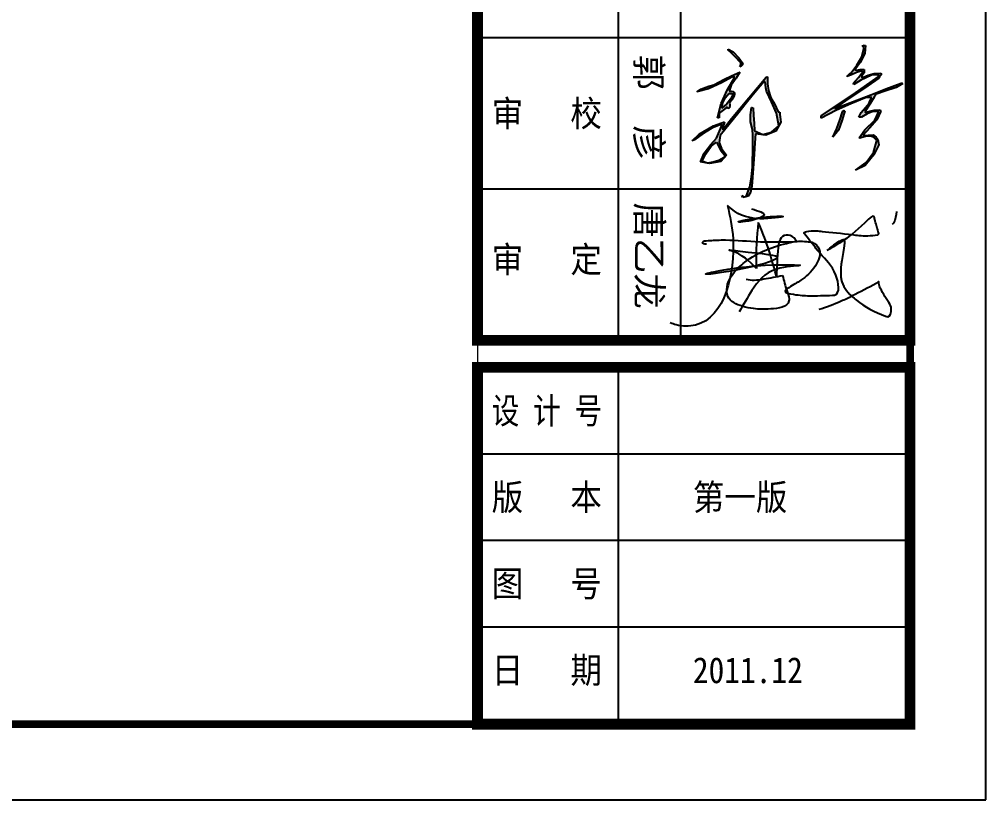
# Model space of a CAD drawing. Extents: x 1117549 to 1295333, y -232649 to -190649.
# Drawn here: x 1199885 to 1206268, y -232649 to -227493 of the extents above; entities that cross this region are included whole.
import ezdxf

# ---------------------------------------------------------------- set-up
doc = ezdxf.new("R2010")
doc.units = 0
doc.header["$LTSCALE"] = 1000
doc.header["$MEASUREMENT"] = 0
doc.layers.get('0').update_dxf_attribs({"linetype": 'CONTINUOUS'})
doc.layers.add('hz', color=254, linetype='CONTINUOUS', lineweight=0)
doc.layers.add('图框', color=9, linetype='CONTINUOUS', lineweight=0)
for name, color, linetype in [('LINE01', 7, 'CONTINUOUS'), ('OUTLINE', 7, 'CONTINUOUS'), ('PUB_TITLE', 4, 'CONTINUOUS'), ('图层1', 6, 'CONTINUOUS')]:
    doc.layers.add(name, color=color, linetype=linetype)
doc.styles.add('TUQIAN', font='SIMHEI.TTF', dxfattribs={"width": 1.2})
doc.styles.add('TUQIAN2', font='SIMHEI.TTF', dxfattribs={"width": 1.2})

# ---------------------------------------------------------------- blocks, each defined once
blk = doc.blocks.new('A$C754253B3')
at = {"layer": 'LINE01'}
for points in [[(365.8, 770.7), (400.9, 558.1), (160.5, 6.3), (37.3, 8), (0, 20.9)], [(518.3, 749.1), (599, 708.9), (560.9, 687.6), (435, 665.9), (591.2, 696.1), (720.6, 700.4), (572.1, 686.7), (370.1, 766.7), (365.8, 770.7)], [(717.2, 323.1), (745, 227), (758.9, 174.7), (757.8, 160.8), (641.3, 109.5), (532.3, 111.7), (460.7, 126.6), (367.8, 189.6), (362.4, 249.4), (436.2, 373.7), (476.8, 409.6), (761, 533.5), (793.1, 539.9), (894.6, 537.7), (906.3, 535.6), (951.2, 490.7), (926.7, 385.3), (833.7, 293.2), (756.6, 245.4), (733.2, 224.9), (786.7, 203.5), (887, 194.4), (1036, 197.2), (1048.8, 198.3), (1057.4, 326.4), (956.9, 464.2), (924.9, 503.7), (857.6, 590.2), (855.4, 593.4), (885.3, 607.3), (969.8, 605.1), (1163.2, 584.8), (1203.8, 579.5), (1324.5, 583.8), (1328.8, 584.8), (1328.9, 603.1), (1306.8, 681.9), (1299, 701.4), (1266.9, 683.2), (1105.5, 546.5), (1002.9, 483.5)], [(1444.3, 733.4), (1426.1, 658.6), (1418.6, 649)], [(562.2, 662.8), (549.4, 389.5), (550.5, 368.1)], [(677.6, 320), (613.5, 533.6), (562.2, 662.8)], [(810.1, 539.9), (766.3, 579.4), (716.1, 572), (693.7, 530.3), (689.4, 500.4), (677.6, 320)], [(1002.9, 483.5), (1079.9, 542), (1109.8, 551.6), (1112, 529.2), (1089.5, 323.1), (1092.7, 297.5), (1159, 191.8), (1188.9, 166.1), (1375.9, 63.6), (1390.9, 60.4), (1412.2, 108.5), (1396.2, 150.1), (1336.3, 256.2), (1332.3, 273), (1331.4, 282.4), (1315, 271.9)], [(231, 522.9), (206.4, 533.5), (219.2, 544.2), (229.3, 545.8), (325, 550.6), (541.9, 541), (810.1, 539.9)], [(550.5, 368.1), (389.1, 481.3), (378.4, 484.5), (445.8, 479.2), (683, 435.4), (520.6, 378.8), (227.9, 332.3), (550.5, 385.2), (827.3, 387.2), (677.6, 363.8), (521.6, 227.2), (440.4, 91.4)], [(484.2, 299.6), (535.5, 294.3), (598.6, 301.7), (717.2, 323.1)], [(1315, 271.9), (1162.2, 192.8), (1091.9, 158.7), (949.5, 105.3)]]:
    blk.add_spline(points, degree=3, dxfattribs=at)
blk = doc.blocks.new('NAMET')
at = {"xscale": 1.440000000002328, "yscale": 1.440000000002328, "zscale": 1.44}
blk.add_blockref('A$C754253B3', (112378.4, 218756.2), dxfattribs=at)
blk = doc.blocks.new('A$C41EB7D08')
blk.add_blockref('NAMET', (-112378.4, -218786.3))
blk = doc.blocks.new('A$C6D983058')
at = {"layer": '图层1', "ltscale": 4}
h = blk.add_hatch(color=256, dxfattribs=at)
h.paths.add_polyline_path([(7.776, 2.664), (7.744, 2.64), (7.712, 2.618), (7.68, 2.6), (7.71, 2.651), (7.73, 2.717), (7.712, 2.816), (7.229, 2.958), (6.747, 2.994), (6.28, 2.992), (5.222, 2.917), (4.757, 2.875), (4.488, 2.832), (4.119, 2.703), (3.788, 2.679), (3.44, 2.704), (3.44, 2.728), (3.44, 2.752), (3.44, 2.776), (3.808, 2.832), (4.176, 2.888), (4.544, 2.944), (4.68, 3.347), (4.525, 3.749), (4.192, 4.088), (3.596, 3.922), (3.081, 3.633), (2.592, 3.344), (2.442, 3.306), (2.296, 3.272), (2.152, 3.24), (2.152, 3.216), (2.152, 3.194), (2.152, 3.176), (2.704, 2.802), (3.256, 2.431), (3.808, 2.06), (4.36, 1.69), (4.912, 1.32), (5.246, 1.303), (5.527, 1.441), (5.824, 1.712), (6.151, 1.457), (6.281, 0.93), (6.24, 0.488), (5.808, 0.623), (5.378, 0.905), (5.048, 1.152), (4.59, 1.303), (4.41, 1.355), (4.352, 1.352), (4.583, 0.892), (4.886, 0.495), (5.224, 0.12), (5.24, 0.08), (5.256, 0.04), (5.272, 0), (4.928, 0.316), (4.464, 0.956), (4.232, 1.464), (4.346, 1.44), (4.464, 1.416), (4.584, 1.392), (4.584, 1.402), (4.584, 1.416), (4.584, 1.432), (4.051, 1.797), (3.518, 2.162), (2.986, 2.528), (2.453, 2.895), (1.92, 3.264), (1.914, 3.282), (1.912, 3.304), (1.912, 3.328), (2.238, 3.357), (2.554, 3.432), (2.896, 3.584), (3.17, 3.775), (3.334, 3.881), (3.528, 3.992), (3.53, 4.016), (3.536, 4.042), (3.544, 4.072), (3.648, 4.08), (3.768, 4.106), (3.888, 4.136), (4.008, 4.168), (4.46, 3.963), (4.703, 3.498), (4.68, 3), (5.111, 3.004), (5.66, 3.021), (6.347, 3.039), (7.192, 3.048), (7.498, 2.998), (7.689, 2.906)])
h.paths.add_polyline_path([(3.592, 1.28), (3.318, 1.313), (3.061, 1.407), (2.856, 1.552), (2.856, 1.624), (2.856, 1.696), (2.856, 1.768), (3.13, 1.661), (3.371, 1.499)], flags=17)
h.paths.add_polyline_path([(4.072, 1.12), (3.372, 1.226), (2.676, 1.476), (2.056, 1.768), (2.056, 1.73), (2.056, 1.696), (2.056, 1.664), (2.378, 1.157), (2.726, 0.563), (2.92, 0.024), (2.766, 0.209), (2.599, 0.567), (2.504, 0.8), (2.195, 1.298), (2.013, 1.609), (1.8, 2), (2.095, 1.838), (2.455, 1.634), (2.744, 1.568), (2.742, 1.658), (2.757, 1.736), (2.824, 1.848), (2.985, 1.803), (3.151, 1.725), (3.328, 1.632), (3.379, 1.654), (3.435, 1.66), (3.544, 1.656), (3.56, 1.624), (3.576, 1.594), (3.592, 1.568), (3.562, 1.554), (3.536, 1.544), (3.512, 1.536), (3.624, 1.416), (3.736, 1.298), (3.848, 1.184), (3.92, 1.186), (3.994, 1.192), (4.072, 1.2), (4.072, 1.17), (4.072, 1.144)])
h.paths.add_polyline_path([(6.28, 0.824), (6.25, 0.736), (6.224, 0.648), (6.2, 0.56), (5.844, 0.705), (5.455, 0.935), (5.232, 1.176), (5.424, 1.284), (5.618, 1.42), (5.816, 1.608), (5.856, 1.608), (5.898, 1.608), (5.944, 1.608), (6.106, 1.355), (6.209, 1.098)], flags=17)
h.paths.add_polyline_path([(1.536, 1.968), (1.47, 1.996), (1.42, 2.007), (1.344, 2.008), (1.052, 1.674), (0.911, 1.502), (0.8, 1.344), (0.784, 1.344), (0.768, 1.344), (0.752, 1.344), (0.859, 1.584), (1.109, 1.885), (1.392, 2.12), (1.467, 2.066), (1.504, 2.027)])
h.paths.add_polyline_path([(3.233, 6.731), (3.648, 6.065), (3.544, 6.057), (3.129, 6.576), (2.717, 7.092), (2.302, 7.606), (1.878, 8.115), (1.44, 8.617), (1.408, 8.633), (1.376, 8.649), (1.344, 8.665), (1.384, 8.293), (1.677, 7.809), (1.904, 7.489), (1.888, 7.476), (1.874, 7.466), (1.864, 7.457), (1.729, 7.55), (1.533, 7.695), (1.28, 7.857), (1.258, 7.849), (1.24, 7.841), (1.224, 7.833), (1.322, 7.566), (1.452, 7.344), (1.56, 7.129), (1.451, 7.206), (1.399, 7.253), (1.36, 7.313), (0.966, 7.558), (0.552, 7.754), (0.12, 7.833), (0.068, 7.777), (0.036, 7.756), (0, 7.753), (0, 7.794), (0, 7.836), (0, 7.881), (0.379, 7.879), (0.832, 7.692), (1.2, 7.481), (1.216, 7.581), (1.173, 7.729), (1.152, 7.913), (1.202, 7.921), (1.256, 7.929), (1.312, 7.937), (1.383, 7.886), (1.454, 7.84), (1.552, 7.841), (1.401, 8.131), (1.295, 8.406), (1.256, 8.737), (1.272, 8.746), (1.29, 8.756), (1.312, 8.769), (1.37, 8.729), (1.432, 8.689), (1.496, 8.649), (1.912, 8.161), (2.322, 7.66), (2.729, 7.159), (3.136, 6.665), (3.076, 6.806), (2.901, 7.169), (2.641, 7.698), (2.325, 8.341), (1.984, 9.041), (1.648, 9.745), (1.65, 9.772), (1.656, 9.802), (1.664, 9.833), (1.875, 9.521), (2.104, 8.991), (2.272, 8.593), (2.428, 8.51), (2.724, 8.365), (3.168, 8.121), (3.176, 8.13), (3.186, 8.14), (3.2, 8.153), (3.11, 8.366), (3.048, 8.571), (3.016, 8.841), (3.032, 8.858), (3.05, 8.876), (3.072, 8.897), (3.496, 8.734), (3.917, 8.437), (4.304, 8.129), (4.3, 8.21), (4.271, 8.38), (4.24, 8.625), (4.326, 8.779), (4.44, 8.872), (4.68, 8.929), (5.179, 8.74), (5.736, 8.37), (6, 7.929), (5.58, 8.398), (5.079, 8.706), (4.488, 8.817), (4.338, 8.652), (4.31, 8.509), (4.32, 8.321), (4.415, 8.095), (4.446, 8.004), (4.44, 7.969), (4.024, 8.21), (3.523, 8.636), (3.096, 8.801), (3.134, 8.476), (3.248, 8.247), (3.44, 7.985), (3.442, 7.946), (3.448, 7.908), (3.456, 7.873), (3.218, 7.96), (2.955, 8.141), (2.744, 8.297), (2.642, 8.33), (2.544, 8.364), (2.448, 8.401), (2.456, 8.313), (2.466, 8.225), (2.48, 8.137), (2.847, 7.43)])
h.paths.add_polyline_path([(4.52, 6.705), (4.089, 6.854), (3.671, 6.97), (3.256, 7.065), (3.234, 7.081), (3.216, 7.097), (3.2, 7.113), (3.2, 7.13), (3.202, 7.148), (3.208, 7.169), (3.642, 7.076), (4.155, 6.948)], flags=17)
at = {"layer": 'OUTLINE', "color": 7, "linetype": 'Continuous'}
for p, q in [((1.648, 9.745), (1.65, 9.772)), ((1.984, 9.041), (1.648, 9.745)), ((1.65, 9.772), (1.656, 9.802)), ((1.656, 9.802), (1.664, 9.833)), ((1.664, 9.833), (1.875, 9.521)), ((1.875, 9.521), (2.104, 8.991)), ((2.325, 8.341), (1.984, 9.041)), ((2.104, 8.991), (2.272, 8.593)), ((3.016, 8.841), (3.032, 8.858)), ((3.048, 8.571), (3.016, 8.841)), ((3.032, 8.858), (3.05, 8.876)), ((3.05, 8.876), (3.072, 8.897)), ((3.072, 8.897), (3.496, 8.734)), ((3.523, 8.636), (3.096, 8.801)), ((3.096, 8.801), (3.134, 8.476)), ((4.326, 8.779), (4.44, 8.872)), ((4.488, 8.817), (4.338, 8.652)), ((4.44, 8.872), (4.68, 8.929)), ((5.079, 8.706), (4.488, 8.817)), ((4.68, 8.929), (5.179, 8.74)), ((1.256, 8.737), (1.272, 8.746)), ((1.295, 8.406), (1.256, 8.737)), ((1.272, 8.746), (1.29, 8.756)), ((1.29, 8.756), (1.312, 8.769)), ((1.401, 8.131), (1.295, 8.406)), ((1.312, 8.769), (1.37, 8.729)), ((1.376, 8.649), (1.344, 8.665)), ((1.344, 8.665), (1.384, 8.293)), ((1.37, 8.729), (1.432, 8.689)), ((1.408, 8.633), (1.376, 8.649)), ((1.44, 8.617), (1.408, 8.633)), ((1.432, 8.689), (1.496, 8.649)), ((1.878, 8.115), (1.44, 8.617)), ((1.496, 8.649), (1.912, 8.161)), ((2.272, 8.593), (2.428, 8.51)), ((2.641, 7.698), (2.325, 8.341)), ((2.428, 8.51), (2.724, 8.365)), ((2.544, 8.364), (2.448, 8.401)), ((2.448, 8.401), (2.456, 8.313)), ((2.642, 8.33), (2.544, 8.364)), ((2.724, 8.365), (3.168, 8.121)), ((3.11, 8.366), (3.048, 8.571)), ((3.2, 8.153), (3.11, 8.366)), ((3.134, 8.476), (3.248, 8.247)), ((3.496, 8.734), (3.917, 8.437)), ((4.024, 8.21), (3.523, 8.636)), ((3.917, 8.437), (4.304, 8.129)), ((4.24, 8.625), (4.326, 8.779)), ((4.271, 8.38), (4.24, 8.625)), ((4.3, 8.21), (4.271, 8.38)), ((4.338, 8.652), (4.31, 8.509)), ((4.31, 8.509), (4.32, 8.321)), ((5.58, 8.398), (5.079, 8.706)), ((5.179, 8.74), (5.736, 8.37)), ((6, 7.929), (5.58, 8.398)), ((5.736, 8.37), (6, 7.929)), ((0, 7.836), (0, 7.881)), ((0, 7.881), (0.379, 7.879)), ((0.379, 7.879), (0.832, 7.692)), ((1.152, 7.913), (1.202, 7.921)), ((1.173, 7.729), (1.152, 7.913)), ((1.202, 7.921), (1.256, 7.929)), ((1.256, 7.929), (1.312, 7.937)), ((1.312, 7.937), (1.383, 7.886)), ((1.383, 7.886), (1.454, 7.84)), ((1.384, 8.293), (1.677, 7.809)), ((1.552, 7.841), (1.401, 8.131)), ((2.302, 7.606), (1.878, 8.115)), ((1.912, 8.161), (2.322, 7.66)), ((2.456, 8.313), (2.466, 8.225)), ((2.466, 8.225), (2.48, 8.137)), ((2.48, 8.137), (2.847, 7.43)), ((2.744, 8.297), (2.642, 8.33)), ((2.955, 8.141), (2.744, 8.297)), ((3.218, 7.96), (2.955, 8.141)), ((3.168, 8.121), (3.176, 8.13)), ((3.176, 8.13), (3.186, 8.14)), ((3.186, 8.14), (3.2, 8.153)), ((3.456, 7.873), (3.218, 7.96)), ((3.248, 8.247), (3.44, 7.985)), ((3.44, 7.985), (3.442, 7.946)), ((3.442, 7.946), (3.448, 7.908)), ((3.448, 7.908), (3.456, 7.873)), ((4.44, 7.969), (4.024, 8.21)), ((4.304, 8.129), (4.3, 8.21)), ((4.32, 8.321), (4.415, 8.095)), ((4.415, 8.095), (4.446, 8.004)), ((4.446, 8.004), (4.44, 7.969)), ((0, 7.794), (0, 7.836)), ((0, 7.753), (0, 7.794)), ((0.036, 7.756), (0, 7.753)), ((0.068, 7.777), (0.036, 7.756)), ((0.12, 7.833), (0.068, 7.777)), ((0.552, 7.754), (0.12, 7.833)), ((0.966, 7.558), (0.552, 7.754)), ((0.832, 7.692), (1.2, 7.481)), ((1.36, 7.313), (0.966, 7.558)), ((1.216, 7.581), (1.173, 7.729)), ((1.2, 7.481), (1.216, 7.581)), ((1.24, 7.841), (1.224, 7.833)), ((1.224, 7.833), (1.322, 7.566)), ((1.258, 7.849), (1.24, 7.841)), ((1.28, 7.857), (1.258, 7.849)), ((1.533, 7.695), (1.28, 7.857)), ((1.322, 7.566), (1.452, 7.344)), ((1.454, 7.84), (1.552, 7.841)), ((1.729, 7.55), (1.533, 7.695)), ((1.677, 7.809), (1.904, 7.489)), ((1.864, 7.457), (1.729, 7.55)), ((1.874, 7.466), (1.864, 7.457)), ((1.888, 7.476), (1.874, 7.466)), ((1.904, 7.489), (1.888, 7.476)), ((2.717, 7.092), (2.302, 7.606)), ((2.322, 7.66), (2.729, 7.159)), ((2.901, 7.169), (2.641, 7.698)), ((2.847, 7.43), (3.233, 6.731)), ((1.399, 7.253), (1.36, 7.313)), ((1.451, 7.206), (1.399, 7.253)), ((1.56, 7.129), (1.451, 7.206)), ((1.452, 7.344), (1.56, 7.129)), ((3.129, 6.576), (2.717, 7.092)), ((2.729, 7.159), (3.136, 6.665)), ((3.076, 6.806), (2.901, 7.169)), ((3.2, 7.13), (3.202, 7.148)), ((3.2, 7.113), (3.2, 7.13)), ((3.216, 7.097), (3.2, 7.113)), ((3.202, 7.148), (3.208, 7.169)), ((3.208, 7.169), (3.642, 7.076)), ((3.234, 7.081), (3.216, 7.097)), ((3.256, 7.065), (3.234, 7.081)), ((3.671, 6.97), (3.256, 7.065)), ((3.642, 7.076), (4.155, 6.948)), ((4.089, 6.854), (3.671, 6.97)), ((4.155, 6.948), (4.52, 6.705)), ((3.136, 6.665), (3.076, 6.806)), ((3.544, 6.057), (3.129, 6.576)), ((3.233, 6.731), (3.648, 6.065)), ((4.52, 6.705), (4.089, 6.854)), ((2.896, 3.584), (3.17, 3.775)), ((3.596, 3.922), (3.081, 3.633)), ((3.17, 3.775), (3.334, 3.881)), ((3.334, 3.881), (3.528, 3.992)), ((3.528, 3.992), (3.53, 4.016)), ((3.53, 4.016), (3.536, 4.042)), ((3.536, 4.042), (3.544, 4.072)), ((4.192, 4.088), (3.596, 3.922)), ((3.648, 4.08), (3.768, 4.106)), ((3.768, 4.106), (3.888, 4.136)), ((3.888, 4.136), (4.008, 4.168)), ((4.008, 4.168), (4.46, 3.963)), ((4.525, 3.749), (4.192, 4.088)), ((4.46, 3.963), (4.703, 3.498)), ((4.68, 3.347), (4.525, 3.749)), ((1.912, 3.328), (2.238, 3.357)), ((1.912, 3.304), (1.912, 3.328)), ((1.914, 3.282), (1.912, 3.304)), ((1.92, 3.264), (1.914, 3.282)), ((2.453, 2.895), (1.92, 3.264)), ((2.296, 3.272), (2.152, 3.24)), ((2.238, 3.357), (2.554, 3.432)), ((2.442, 3.306), (2.296, 3.272)), ((2.592, 3.344), (2.442, 3.306)), ((2.554, 3.432), (2.896, 3.584)), ((3.081, 3.633), (2.592, 3.344)), ((4.544, 2.944), (4.68, 3.347)), ((4.703, 3.498), (4.68, 3)), ((2.152, 3.24), (2.152, 3.216)), ((2.152, 3.216), (2.152, 3.194)), ((2.152, 3.194), (2.152, 3.176)), ((2.152, 3.176), (2.704, 2.802)), ((2.986, 2.528), (2.453, 2.895)), ((2.704, 2.802), (3.256, 2.431)), ((3.44, 2.776), (3.808, 2.832)), ((3.808, 2.832), (4.176, 2.888)), ((4.488, 2.832), (4.119, 2.703)), ((4.176, 2.888), (4.544, 2.944)), ((4.757, 2.875), (4.488, 2.832)), ((4.68, 3), (5.111, 3.004)), ((5.222, 2.917), (4.757, 2.875)), ((5.111, 3.004), (5.66, 3.021)), ((6.28, 2.992), (5.222, 2.917)), ((5.66, 3.021), (6.347, 3.039)), ((6.747, 2.994), (6.28, 2.992)), ((6.347, 3.039), (7.192, 3.048)), ((7.229, 2.958), (6.747, 2.994)), ((7.192, 3.048), (7.498, 2.998)), ((7.712, 2.816), (7.229, 2.958)), ((7.498, 2.998), (7.689, 2.906)), ((7.689, 2.906), (7.776, 2.664)), ((7.73, 2.717), (7.712, 2.816)), ((3.518, 2.162), (2.986, 2.528)), ((3.256, 2.431), (3.808, 2.06)), ((3.44, 2.752), (3.44, 2.776)), ((3.44, 2.728), (3.44, 2.752)), ((3.44, 2.704), (3.44, 2.728)), ((3.788, 2.679), (3.44, 2.704)), ((4.119, 2.703), (3.788, 2.679)), ((7.68, 2.6), (7.71, 2.651)), ((7.712, 2.618), (7.68, 2.6)), ((7.71, 2.651), (7.73, 2.717)), ((7.744, 2.64), (7.712, 2.618)), ((7.776, 2.664), (7.744, 2.64)), ((0.859, 1.584), (1.109, 1.885)), ((1.344, 2.008), (1.052, 1.674)), ((1.109, 1.885), (1.392, 2.12)), ((1.42, 2.007), (1.344, 2.008)), ((1.392, 2.12), (1.467, 2.066)), ((1.47, 1.996), (1.42, 2.007)), ((1.467, 2.066), (1.504, 2.027)), ((1.536, 1.968), (1.47, 1.996)), ((1.504, 2.027), (1.536, 1.968)), ((2.013, 1.609), (1.8, 2)), ((1.8, 2), (2.095, 1.838)), ((4.051, 1.797), (3.518, 2.162)), ((3.808, 2.06), (4.36, 1.69)), ((0.752, 1.344), (0.859, 1.584)), ((0.911, 1.502), (0.8, 1.344)), ((1.052, 1.674), (0.911, 1.502)), ((2.195, 1.298), (2.013, 1.609)), ((2.676, 1.476), (2.056, 1.768)), ((2.056, 1.768), (2.056, 1.73)), ((2.056, 1.73), (2.056, 1.696)), ((2.056, 1.696), (2.056, 1.664)), ((2.056, 1.664), (2.378, 1.157)), ((2.095, 1.838), (2.455, 1.634)), ((2.455, 1.634), (2.744, 1.568)), ((3.372, 1.226), (2.676, 1.476)), ((2.742, 1.658), (2.757, 1.736)), ((2.744, 1.568), (2.742, 1.658)), ((2.757, 1.736), (2.824, 1.848)), ((2.824, 1.848), (2.985, 1.803)), ((2.985, 1.803), (3.151, 1.725)), ((3.151, 1.725), (3.328, 1.632)), ((3.328, 1.632), (3.379, 1.654)), ((3.379, 1.654), (3.435, 1.66)), ((3.435, 1.66), (3.544, 1.656)), ((3.536, 1.544), (3.512, 1.536)), ((3.512, 1.536), (3.624, 1.416)), ((3.562, 1.554), (3.536, 1.544)), ((3.544, 1.656), (3.56, 1.624)), ((3.56, 1.624), (3.576, 1.594)), ((3.592, 1.568), (3.562, 1.554)), ((3.576, 1.594), (3.592, 1.568)), ((3.624, 1.416), (3.736, 1.298)), ((4.584, 1.432), (4.051, 1.797)), ((4.464, 0.956), (4.232, 1.464)), ((4.232, 1.464), (4.346, 1.44)), ((4.346, 1.44), (4.464, 1.416)), ((4.36, 1.69), (4.912, 1.32)), ((4.464, 1.416), (4.584, 1.392)), ((4.584, 1.416), (4.584, 1.432)), ((4.584, 1.402), (4.584, 1.416)), ((4.584, 1.392), (4.584, 1.402)), ((5.246, 1.303), (5.527, 1.441)), ((5.527, 1.441), (5.824, 1.712)), ((5.824, 1.712), (6.151, 1.457)), ((6.151, 1.457), (6.281, 0.93)), ((0.768, 1.344), (0.752, 1.344)), ((0.784, 1.344), (0.768, 1.344)), ((0.8, 1.344), (0.784, 1.344)), ((2.504, 0.8), (2.195, 1.298)), ((2.378, 1.157), (2.726, 0.563)), ((4.072, 1.12), (3.372, 1.226)), ((3.736, 1.298), (3.848, 1.184)), ((3.848, 1.184), (3.92, 1.186)), ((3.92, 1.186), (3.994, 1.192)), ((3.994, 1.192), (4.072, 1.2)), ((4.072, 1.2), (4.072, 1.17)), ((4.072, 1.17), (4.072, 1.144)), ((4.072, 1.144), (4.072, 1.12)), ((4.41, 1.355), (4.352, 1.352)), ((4.352, 1.352), (4.583, 0.892)), ((4.59, 1.303), (4.41, 1.355)), ((4.928, 0.316), (4.464, 0.956)), ((5.048, 1.152), (4.59, 1.303)), ((4.912, 1.32), (5.246, 1.303)), ((5.378, 0.905), (5.048, 1.152)), ((6.281, 0.93), (6.24, 0.488)), ((2.599, 0.567), (2.504, 0.8)), ((2.766, 0.209), (2.599, 0.567)), ((2.726, 0.563), (2.92, 0.024)), ((4.583, 0.892), (4.886, 0.495)), ((4.886, 0.495), (5.224, 0.12)), ((5.808, 0.623), (5.378, 0.905)), ((6.24, 0.488), (5.808, 0.623)), ((2.92, 0.024), (2.766, 0.209)), ((5.272, 0), (4.928, 0.316)), ((5.224, 0.12), (5.24, 0.08)), ((5.24, 0.08), (5.256, 0.04)), ((5.256, 0.04), (5.272, 0))]:
    blk.add_line(p, q, dxfattribs=at)
at = {"layer": 'OUTLINE', "linetype": 'Continuous'}
for p, q in [((2.856, 1.696), (2.856, 1.768)), ((2.856, 1.768), (3.13, 1.661)), ((2.856, 1.624), (2.856, 1.696)), ((2.856, 1.552), (2.856, 1.624)), ((3.061, 1.407), (2.856, 1.552)), ((3.318, 1.313), (3.061, 1.407)), ((3.13, 1.661), (3.371, 1.499)), ((3.371, 1.499), (3.592, 1.28)), ((5.424, 1.284), (5.618, 1.42)), ((5.618, 1.42), (5.816, 1.608)), ((5.816, 1.608), (5.856, 1.608)), ((5.856, 1.608), (5.898, 1.608)), ((5.898, 1.608), (5.944, 1.608)), ((5.944, 1.608), (6.106, 1.355)), ((3.592, 1.28), (3.318, 1.313)), ((5.232, 1.176), (5.424, 1.284)), ((5.455, 0.935), (5.232, 1.176)), ((5.844, 0.705), (5.455, 0.935)), ((6.106, 1.355), (6.209, 1.098)), ((6.209, 1.098), (6.28, 0.824)), ((6.2, 0.56), (5.844, 0.705)), ((6.224, 0.648), (6.2, 0.56)), ((6.25, 0.736), (6.224, 0.648)), ((6.28, 0.824), (6.25, 0.736))]:
    blk.add_line(p, q, dxfattribs=at)
at = {"layer": '图层1', "ltscale": 4}
for p, q in [((3.648, 6.065), (3.544, 6.057)), ((3.544, 4.072), (3.648, 4.08))]:
    blk.add_line(p, q, dxfattribs=at)
blk = doc.blocks.new('A$C31955041')
at = {"layer": '图层1', "ltscale": 4}
blk.add_blockref('A$C6D983058', (0, 0), dxfattribs=at)
blk = doc.blocks.new('euiop[]')
for p, q in [((595616.244, 25838.118), (595616.244, 25768.032)), ((595620.373, 25838.118), (595620.373, 25768.032)), ((595606.947, 25788.057), (595635.553, 25788.057)), ((595606.947, 25778.045), (595635.553, 25778.045)), ((595616.244, 25766.244), (595616.244, 25742.644)), ((595606.947, 25760.523), (595635.553, 25760.523)), ((595606.947, 25754.802), (595635.553, 25754.802)), ((595606.947, 25749.081), (595635.553, 25749.081)), ((595606.947, 25742.644), (595635.553, 25742.644))]:
    blk.add_line(p, q)
at = {"const_width": 0.715}
for points in [[(595606.947, 25838.118), (595635.553, 25838.118), (595635.553, 25768.032), (595606.947, 25768.032)], [(595635.553, 25766.244), (595606.947, 25766.244), (595606.947, 25742.644), (595635.553, 25742.644)]]:
    blk.add_lwpolyline(points, close=True, dxfattribs=at)
at = {"layer": 'hz', "linetype": 'ByBlock', "ltscale": 0.005}
blk.add_lwpolyline([(595058.553, 25742.644), (595058.553, 26153.144), (595606.947, 26153.144), (595606.947, 25742.644)], close=True, dxfattribs=at)
at = {"layer": 'PUB_TITLE', "color": 0}
blk.add_lwpolyline([(595640.553, 25737.644), (595640.553, 26158.144), (595046.053, 26158.144), (595046.053, 25737.644)], close=True, dxfattribs=at)
at = {"layer": 'PUB_TITLE', "color": 0, "const_width": 0.5}
blk.add_lwpolyline([(595635.553, 25742.644), (595635.553, 26153.144), (595058.553, 26153.144), (595058.553, 25742.644)], close=True, dxfattribs=at)
at = {"linetype": 'Continuous', "xscale": 0.007187325740233064, "yscale": 0.007187325740233064, "zscale": 0.007187325783972111}
blk.add_blockref('A$C41EB7D08', (595619.697, 25769.187), dxfattribs=at)
at = {"layer": '图框', "ltscale": 4, "xscale": 1.379546038331499, "yscale": 1.379546038340777, "zscale": 1.379546038327529, "rotation": 264.9999999991629}
blk.add_blockref('A$C31955041', (595621.771, 25788.479), dxfattribs=at)
at = {"style": 'TUQIAN2'}
for s, rotation, p in [('郭  彦', 270, (595617.424, 25786.931)), ('唐乙龙', 270.04991, (595617.452, 25777.144))]:
    blk.add_text(s, height=1.7164, rotation=rotation, dxfattribs=at).set_placement(p)
at = {"style": 'TUQIAN'}
for s, width, p in [('审   校', 0.89, (595607.886, 25782.182)), ('审   定', 0.89, (595607.886, 25772.523)), ('设 计 号', 0.78, (595607.886, 25762.517)), ('版   本', 0.89, (595607.886, 25756.796)), ('第一版', 0.89, (595621.189, 25756.796)), ('图   号', 0.89, (595607.886, 25751.075)), ('日   期', 0.89, (595607.886, 25745.354)), ('2011.12', 0.89, (595621.189, 25745.354))]:
    blk.add_text(s, height=1.7164, dxfattribs=dict(at, width=width)).set_placement(p)

msp = doc.modelspace()

# ---------------------------------------------------------------- block references
at = {"linetype": 'ByBlock', "xscale": 99.88109257840551, "yscale": 99.88109257817268, "zscale": 99.88109257820747}
msp.add_blockref('euiop[]', (-58286961, -2803353.1), dxfattribs=at)

doc.saveas('drawing.dxf')
